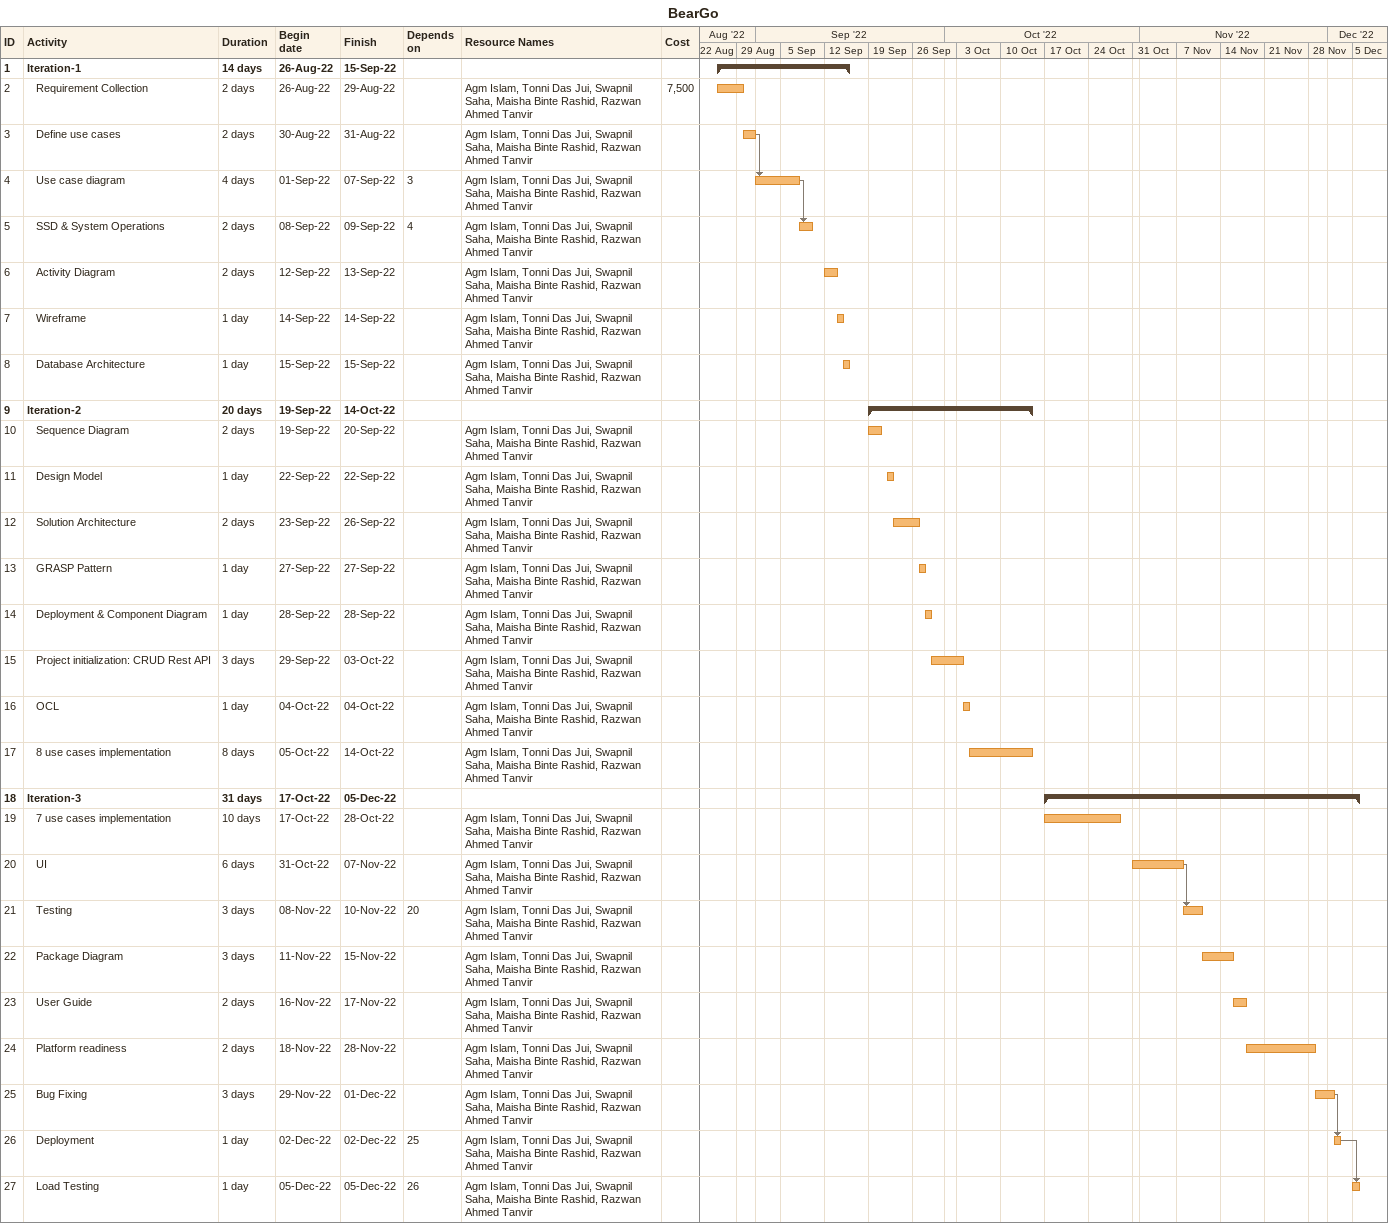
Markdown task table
BearGo

| ID | Level | Task | Duration | Start | Finish | Predecessors | Resources | Cost |
|---|---|---|---|---|---|---|---|---|
| 1 | 1 | **Iteration-1** | 14d | 2022-08-26 | 2022-09-15 |  |  |  |
| 2 | 2 | Requirement Collection | 2d | 2022-08-26 | 2022-08-29 |  | Agm Islam, Tonni Das Jui, Swapnil Saha, Maisha Binte Rashid, Razwan Ahmed Tanvir | 7500 |
| 3 | 2 | Define use cases | 2d | 2022-08-30 | 2022-08-31 |  | Agm Islam, Tonni Das Jui, Swapnil Saha, Maisha Binte Rashid, Razwan Ahmed Tanvir |  |
| 4 | 2 | Use case diagram | 4d | 2022-09-01 | 2022-09-07 | 3 | Agm Islam, Tonni Das Jui, Swapnil Saha, Maisha Binte Rashid, Razwan Ahmed Tanvir |  |
| 5 | 2 | SSD & System Operations | 2d | 2022-09-08 | 2022-09-09 | 4 | Agm Islam, Tonni Das Jui, Swapnil Saha, Maisha Binte Rashid, Razwan Ahmed Tanvir |  |
| 6 | 2 | Activity Diagram | 2d | 2022-09-12 | 2022-09-13 |  | Agm Islam, Tonni Das Jui, Swapnil Saha, Maisha Binte Rashid, Razwan Ahmed Tanvir |  |
| 7 | 2 | Wireframe | 1d | 2022-09-14 | 2022-09-14 |  | Agm Islam, Tonni Das Jui, Swapnil Saha, Maisha Binte Rashid, Razwan Ahmed Tanvir |  |
| 8 | 2 | Database Architecture | 1d | 2022-09-15 | 2022-09-15 |  | Agm Islam, Tonni Das Jui, Swapnil Saha, Maisha Binte Rashid, Razwan Ahmed Tanvir |  |
| 9 | 1 | **Iteration-2** | 20d | 2022-09-19 | 2022-10-14 |  |  |  |
| 10 | 2 | Sequence Diagram | 2d | 2022-09-19 | 2022-09-20 |  | Agm Islam, Tonni Das Jui, Swapnil Saha, Maisha Binte Rashid, Razwan Ahmed Tanvir |  |
| 11 | 2 | Design Model | 1d | 2022-09-22 | 2022-09-22 |  | Agm Islam, Tonni Das Jui, Swapnil Saha, Maisha Binte Rashid, Razwan Ahmed Tanvir |  |
| 12 | 2 | Solution Architecture | 2d | 2022-09-23 | 2022-09-26 |  | Agm Islam, Tonni Das Jui, Swapnil Saha, Maisha Binte Rashid, Razwan Ahmed Tanvir |  |
| 13 | 2 | GRASP Pattern | 1d | 2022-09-27 | 2022-09-27 |  | Agm Islam, Tonni Das Jui, Swapnil Saha, Maisha Binte Rashid, Razwan Ahmed Tanvir |  |
| 14 | 2 | Deployment & Component Diagram | 1d | 2022-09-28 | 2022-09-28 |  | Agm Islam, Tonni Das Jui, Swapnil Saha, Maisha Binte Rashid, Razwan Ahmed Tanvir |  |
| 15 | 2 | Project initialization: CRUD Rest API | 3d | 2022-09-29 | 2022-10-03 |  | Agm Islam, Tonni Das Jui, Swapnil Saha, Maisha Binte Rashid, Razwan Ahmed Tanvir |  |
| 16 | 2 | OCL | 1d | 2022-10-04 | 2022-10-04 |  | Agm Islam, Tonni Das Jui, Swapnil Saha, Maisha Binte Rashid, Razwan Ahmed Tanvir |  |
| 17 | 2 | 8 use cases implementation | 8d | 2022-10-05 | 2022-10-14 |  | Agm Islam, Tonni Das Jui, Swapnil Saha, Maisha Binte Rashid, Razwan Ahmed Tanvir |  |
| 18 | 1 | **Iteration-3** | 31d | 2022-10-17 | 2022-12-05 |  |  |  |
| 19 | 2 | 7 use cases implementation | 10d | 2022-10-17 | 2022-10-28 |  | Agm Islam, Tonni Das Jui, Swapnil Saha, Maisha Binte Rashid, Razwan Ahmed Tanvir |  |
| 20 | 2 | UI | 6d | 2022-10-31 | 2022-11-07 |  | Agm Islam, Tonni Das Jui, Swapnil Saha, Maisha Binte Rashid, Razwan Ahmed Tanvir |  |
| 21 | 2 | Testing | 3d | 2022-11-08 | 2022-11-10 | 20 | Agm Islam, Tonni Das Jui, Swapnil Saha, Maisha Binte Rashid, Razwan Ahmed Tanvir |  |
| 22 | 2 | Package Diagram | 3d | 2022-11-11 | 2022-11-15 |  | Agm Islam, Tonni Das Jui, Swapnil Saha, Maisha Binte Rashid, Razwan Ahmed Tanvir |  |
| 23 | 2 | User Guide | 2d | 2022-11-16 | 2022-11-17 |  | Agm Islam, Tonni Das Jui, Swapnil Saha, Maisha Binte Rashid, Razwan Ahmed Tanvir |  |
| 24 | 2 | Platform readiness | 2d | 2022-11-18 | 2022-11-28 |  | Agm Islam, Tonni Das Jui, Swapnil Saha, Maisha Binte Rashid, Razwan Ahmed Tanvir |  |
| 25 | 2 | Bug Fixing | 3d | 2022-11-29 | 2022-12-01 |  | Agm Islam, Tonni Das Jui, Swapnil Saha, Maisha Binte Rashid, Razwan Ahmed Tanvir |  |
| 26 | 2 | Deployment | 1d | 2022-12-02 | 2022-12-02 | 25 | Agm Islam, Tonni Das Jui, Swapnil Saha, Maisha Binte Rashid, Razwan Ahmed Tanvir |  |
| 27 | 2 | Load Testing | 1d | 2022-12-05 | 2022-12-05 | 26 | Agm Islam, Tonni Das Jui, Swapnil Saha, Maisha Binte Rashid, Razwan Ahmed Tanvir |  |
